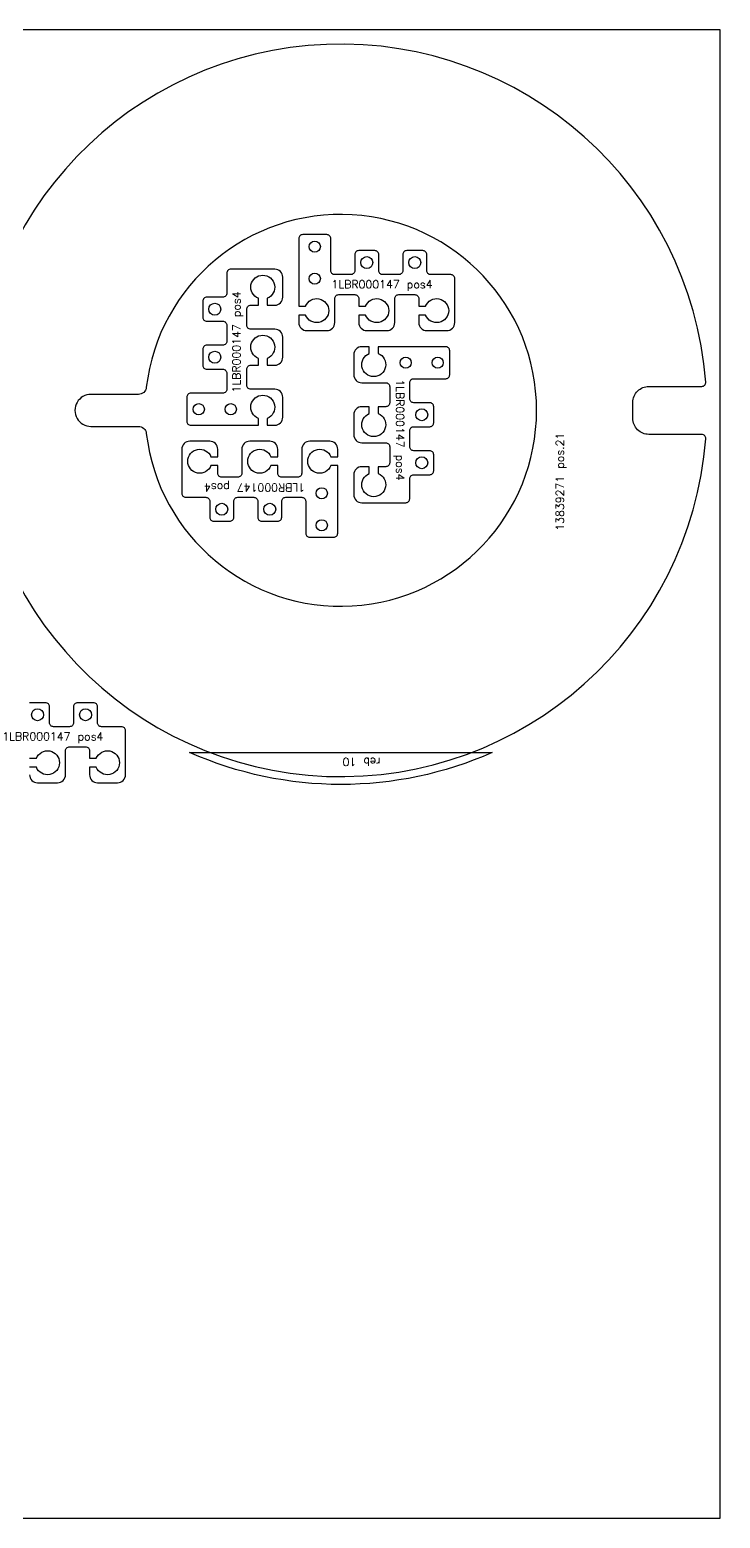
# Model space of a CAD drawing. Header units: millimetres. Extents: x 2625 to 5125, y -105 to 1860.
# Drawn here: x 4262 to 5125, y 0 to 1860 of the extents above; entities that cross this region are included whole.
import ezdxf

# ---------------------------------------------------------------- set-up
doc = ezdxf.new("R2010")
doc.units = ezdxf.units.MM
for name, color, linetype in [('13839271', 7, 'Continuous'), ('1LBR000147', 7, 'Continuous'), ('Rebaixo', 6, 'Continuous'), ('sheet', 24, 'Continuous'), ('Texto', 7, 'Continuous')]:
    doc.layers.add(name, color=color, linetype=linetype)
doc.styles.get("Standard").update_dxf_attribs({"font": 'txt.shx'})

msp = doc.modelspace()

# ---------------------------------------------------------------- linework, layer by layer
at = {"layer": '13839271', "color": 2}
for points in [[(5106.9, 1349, 0.437077), (5102, 1354.4), (5035.8, 1354.4, -0.414214), (5015.8, 1374.4), (5015.8, 1394.4, -0.414214), (5035.8, 1414.4), (5102, 1414.4, 0.437077), (5106.9, 1419.8, 25.818411)], [(4407.5, 1413.2, -0.380082), (4397.6, 1404.4), (4338.3, 1404.4, 1.000002), (4338.3, 1364.4), (4397.6, 1364.4, -0.380082), (4407.5, 1355.6, 16.940972)]]:
    msp.add_lwpolyline(points, format="xyb", close=True, dxfattribs=at)
at = {"layer": '1LBR000147', "color": 30}
for points in [[(4748.1, 1514.5), (4756.6, 1514.5, -5.264597), (4756.6, 1503.5), (4748.1, 1503.5), (4748.1, 1494, 0.414214), (4758.1, 1484), (4783.1, 1484, 0.414214), (4793.1, 1494), (4793.1, 1549, 0.414214), (4788.1, 1554), (4763.1, 1554, -0.414214), (4758.1, 1559), (4758.1, 1579, 0.414214), (4753.1, 1584), (4733.1, 1584, 0.414214), (4728.1, 1579), (4728.1, 1559, -0.414214), (4723.1, 1554), (4703.1, 1554, -0.414214), (4698.1, 1559), (4698.1, 1579, 0.414214), (4693.1, 1584), (4673.1, 1584, 0.414214), (4668.1, 1579), (4668.1, 1559, -0.414214), (4663.1, 1554), (4643.1, 1554, -0.414214), (4638.1, 1559), (4638.1, 1599, 0.414214), (4633.1, 1604), (4603.1, 1604, 0.414214), (4598.1, 1599), (4598.1, 1514.5), (4606.6, 1514.5, -5.264597), (4606.6, 1503.5), (4598.1, 1503.5), (4598.1, 1494, 0.414214), (4608.1, 1484), (4633.1, 1484, 0.414214), (4643.1, 1494), (4643.1, 1524, -0.414214), (4648.1, 1529), (4668.1, 1529, -0.414214), (4673.1, 1524), (4673.1, 1514.5), (4681.6, 1514.5, -5.264597), (4681.6, 1503.5), (4673.1, 1503.5), (4673.1, 1494, 0.414214), (4683.1, 1484), (4708.1, 1484, 0.414214), (4718.1, 1494), (4718.1, 1524, -0.414214), (4723.1, 1529), (4743.1, 1529, -0.414214), (4748.1, 1524)], [(4547.6, 1515.8), (4547.6, 1524.4, -5.264597), (4558.6, 1524.4), (4558.6, 1515.8), (4568.1, 1515.8, 0.414214), (4578.1, 1525.8), (4578.1, 1550.8, 0.414214), (4568.1, 1560.8), (4513.1, 1560.8, 0.414214), (4508.1, 1555.8), (4508.1, 1530.8, -0.414214), (4503.1, 1525.8), (4483.1, 1525.8, 0.414214), (4478.1, 1520.8), (4478.1, 1500.8, 0.414214), (4483.1, 1495.8), (4503.1, 1495.8, -0.414214), (4508.1, 1490.8), (4508.1, 1470.8, -0.414214), (4503.1, 1465.8), (4483.1, 1465.8, 0.414214), (4478.1, 1460.8), (4478.1, 1440.8, 0.414214), (4483.1, 1435.8), (4503.1, 1435.8, -0.414214), (4508.1, 1430.8), (4508.1, 1410.8, -0.414214), (4503.1, 1405.8), (4463.1, 1405.8, 0.414214), (4458.1, 1400.8), (4458.1, 1370.8, 0.414214), (4463.1, 1365.8), (4547.6, 1365.8), (4547.6, 1374.4, -5.264597), (4558.6, 1374.4), (4558.6, 1365.8), (4568.1, 1365.8, 0.414214), (4578.1, 1375.8), (4578.1, 1400.8, 0.414214), (4568.1, 1410.8), (4538.1, 1410.8, -0.414214), (4533.1, 1415.8), (4533.1, 1435.8, -0.414214), (4538.1, 1440.8), (4547.6, 1440.8), (4547.6, 1449.4, -5.264597), (4558.6, 1449.4), (4558.6, 1440.8), (4568.1, 1440.8, 0.414214), (4578.1, 1450.8), (4578.1, 1475.8, 0.414214), (4568.1, 1485.8), (4538.1, 1485.8, -0.414214), (4533.1, 1490.8), (4533.1, 1510.8, -0.414214), (4538.1, 1515.8)], [(4697.3, 1314), (4697.3, 1305.5, -5.264597), (4686.3, 1305.5), (4686.3, 1314), (4676.8, 1314, 0.414214), (4666.8, 1304), (4666.8, 1279, 0.414214), (4676.8, 1269), (4731.8, 1269, 0.414214), (4736.8, 1274), (4736.8, 1299, -0.414214), (4741.8, 1304), (4761.8, 1304, 0.414214), (4766.8, 1309), (4766.8, 1329, 0.414214), (4761.8, 1334), (4741.8, 1334, -0.414214), (4736.8, 1339), (4736.8, 1359, -0.414214), (4741.8, 1364), (4761.8, 1364, 0.414214), (4766.8, 1369), (4766.8, 1389, 0.414214), (4761.8, 1394), (4741.8, 1394, -0.414214), (4736.8, 1399), (4736.8, 1419, -0.414214), (4741.8, 1424), (4781.8, 1424, 0.414214), (4786.8, 1429), (4786.8, 1459, 0.414214), (4781.8, 1464), (4697.3, 1464), (4697.3, 1455.5, -5.264597), (4686.3, 1455.5), (4686.3, 1464), (4676.8, 1464, 0.414214), (4666.8, 1454), (4666.8, 1429, 0.414214), (4676.8, 1419), (4706.8, 1419, -0.414214), (4711.8, 1414), (4711.8, 1394, -0.414214), (4706.8, 1389), (4697.3, 1389), (4697.3, 1380.5, -5.264597), (4686.3, 1380.5), (4686.3, 1389), (4676.8, 1389, 0.414214), (4666.8, 1379), (4666.8, 1354, 0.414214), (4676.8, 1344), (4706.8, 1344, -0.414214), (4711.8, 1339), (4711.8, 1319, -0.414214), (4706.8, 1314)], [(4496.8, 1315.3), (4488.3, 1315.3, -5.264597), (4488.3, 1326.3), (4496.8, 1326.3), (4496.8, 1335.8, 0.414214), (4486.8, 1345.8), (4461.8, 1345.8, 0.414214), (4451.8, 1335.8), (4451.8, 1280.8, 0.414214), (4456.8, 1275.8), (4481.8, 1275.8, -0.414214), (4486.8, 1270.8), (4486.8, 1250.8, 0.414214), (4491.8, 1245.8), (4511.8, 1245.8, 0.414214), (4516.8, 1250.8), (4516.8, 1270.8, -0.414214), (4521.8, 1275.8), (4541.8, 1275.8, -0.414214), (4546.8, 1270.8), (4546.8, 1250.8, 0.414214), (4551.8, 1245.8), (4571.8, 1245.8, 0.414214), (4576.8, 1250.8), (4576.8, 1270.8, -0.414214), (4581.8, 1275.8), (4601.8, 1275.8, -0.414214), (4606.8, 1270.8), (4606.8, 1230.8, 0.414214), (4611.8, 1225.8), (4641.8, 1225.8, 0.414214), (4646.8, 1230.8), (4646.8, 1315.3), (4638.3, 1315.3, -5.264597), (4638.3, 1326.3), (4646.8, 1326.3), (4646.8, 1335.8, 0.414214), (4636.8, 1345.8), (4611.8, 1345.8, 0.414214), (4601.8, 1335.8), (4601.8, 1305.8, -0.414214), (4596.8, 1300.8), (4576.8, 1300.8, -0.414214), (4571.8, 1305.8), (4571.8, 1315.3), (4563.3, 1315.3, -5.264597), (4563.3, 1326.3), (4571.8, 1326.3), (4571.8, 1335.8, 0.414214), (4561.8, 1345.8), (4536.8, 1345.8, 0.414214), (4526.8, 1335.8), (4526.8, 1305.8, -0.414214), (4521.8, 1300.8), (4501.8, 1300.8, -0.414214), (4496.8, 1305.8)]]:
    msp.add_lwpolyline(points, format="xyb", close=True, dxfattribs=at)
for points in [[(4261.5, 929.1, 0.414214), (4271.5, 919.1), (4296.5, 919.1, 0.414214), (4306.5, 929.1), (4306.5, 959.1, -0.414214), (4311.5, 964.1), (4331.5, 964.1, -0.414214), (4336.5, 959.1), (4336.5, 949.6), (4345, 949.6, -5.264597), (4345, 938.6), (4336.5, 938.6), (4336.5, 929.1, 0.414214), (4346.5, 919.1), (4371.5, 919.1, 0.414214), (4381.5, 929.1), (4381.5, 984.1, 0.414214), (4376.5, 989.1), (4351.5, 989.1, -0.414214), (4346.5, 994.1), (4346.5, 1014.1, 0.414214), (4341.5, 1019.1), (4321.5, 1019.1, 0.414214), (4316.5, 1014.1), (4316.5, 994.1, -0.414214), (4311.5, 989.1), (4291.5, 989.1, -0.414214), (4286.5, 994.1), (4286.5, 1014.1, 0.414214), (4281.5, 1019.1), (4261.5, 1019.1, 0.414214)], [(4261.5, 949.6), (4270, 949.6, -5.264597), (4270, 938.6), (4261.5, 938.6)]]:
    msp.add_lwpolyline(points, format="xyb", dxfattribs=at)
for centre, radius in [((4618.1, 1589), 7), ((4683.1, 1569), 7.5), ((4743.1, 1569), 7.5), ((4618.1, 1549), 7), ((4493.1, 1510.8), 7.5), ((4493.1, 1450.8), 7.5), ((4731.8, 1444), 7), ((4771.8, 1444), 7), ((4473.1, 1385.8), 7), ((4513.1, 1385.8), 7), ((4751.8, 1379), 7.5), ((4751.8, 1319), 7.5), ((4626.8, 1280.8), 7), ((4501.8, 1260.8), 7.5), ((4561.8, 1260.8), 7.5), ((4626.8, 1240.8), 7), ((4271.5, 1004.1), 7.5), ((4331.5, 1004.1), 7.5)]:
    msp.add_circle(centre, radius, dxfattribs=at)
at = {"layer": 'Rebaixo', "color": 2}
msp.add_lwpolyline([(4461.6, 956.9), (4840, 956.9, -0.211407)], format="xyb", close=True, dxfattribs=at)
at = {"layer": 'sheet', "color": 7}
msp.add_lwpolyline([(2625, 0), (5125, 0), (5125, 1860), (2625, 1860)], close=True, dxfattribs=at)

# ---------------------------------------------------------------- texts
at = {"layer": 'Rebaixo', "color": 2, "insert": (4700.3, 950), "char_height": 10, "attachment_point": 7, "rotation": 180}
msp.add_mtext_dynamic_manual_height_columns('reb 10', width=72.591, gutter_width=12.5, heights=[0], dxfattribs=at)
at = {"layer": 'Texto', "color": 30, "char_height": 10, "width": 148.793, "attachment_point": 1}
for insert in [(4639, 1546.9), (4227.4, 982)]:
    msp.add_mtext('1LBR000147 pos4', dxfattribs=dict(at, insert=insert))
for insert, rotation in [((4515.2, 1406.7), 90), ((4729.7, 1423.2), 270), ((4606, 1282.9), 180)]:
    msp.add_mtext('1LBR000147 pos4', dxfattribs=dict(at, insert=insert, rotation=rotation))
at = {"layer": 'Texto', "color": 2, "insert": (4919.6, 1234), "char_height": 10, "width": 335.575, "attachment_point": 1, "rotation": 90}
msp.add_mtext('\\A1;13839271 pos.21', dxfattribs=at)

doc.saveas('drawing.dxf')
